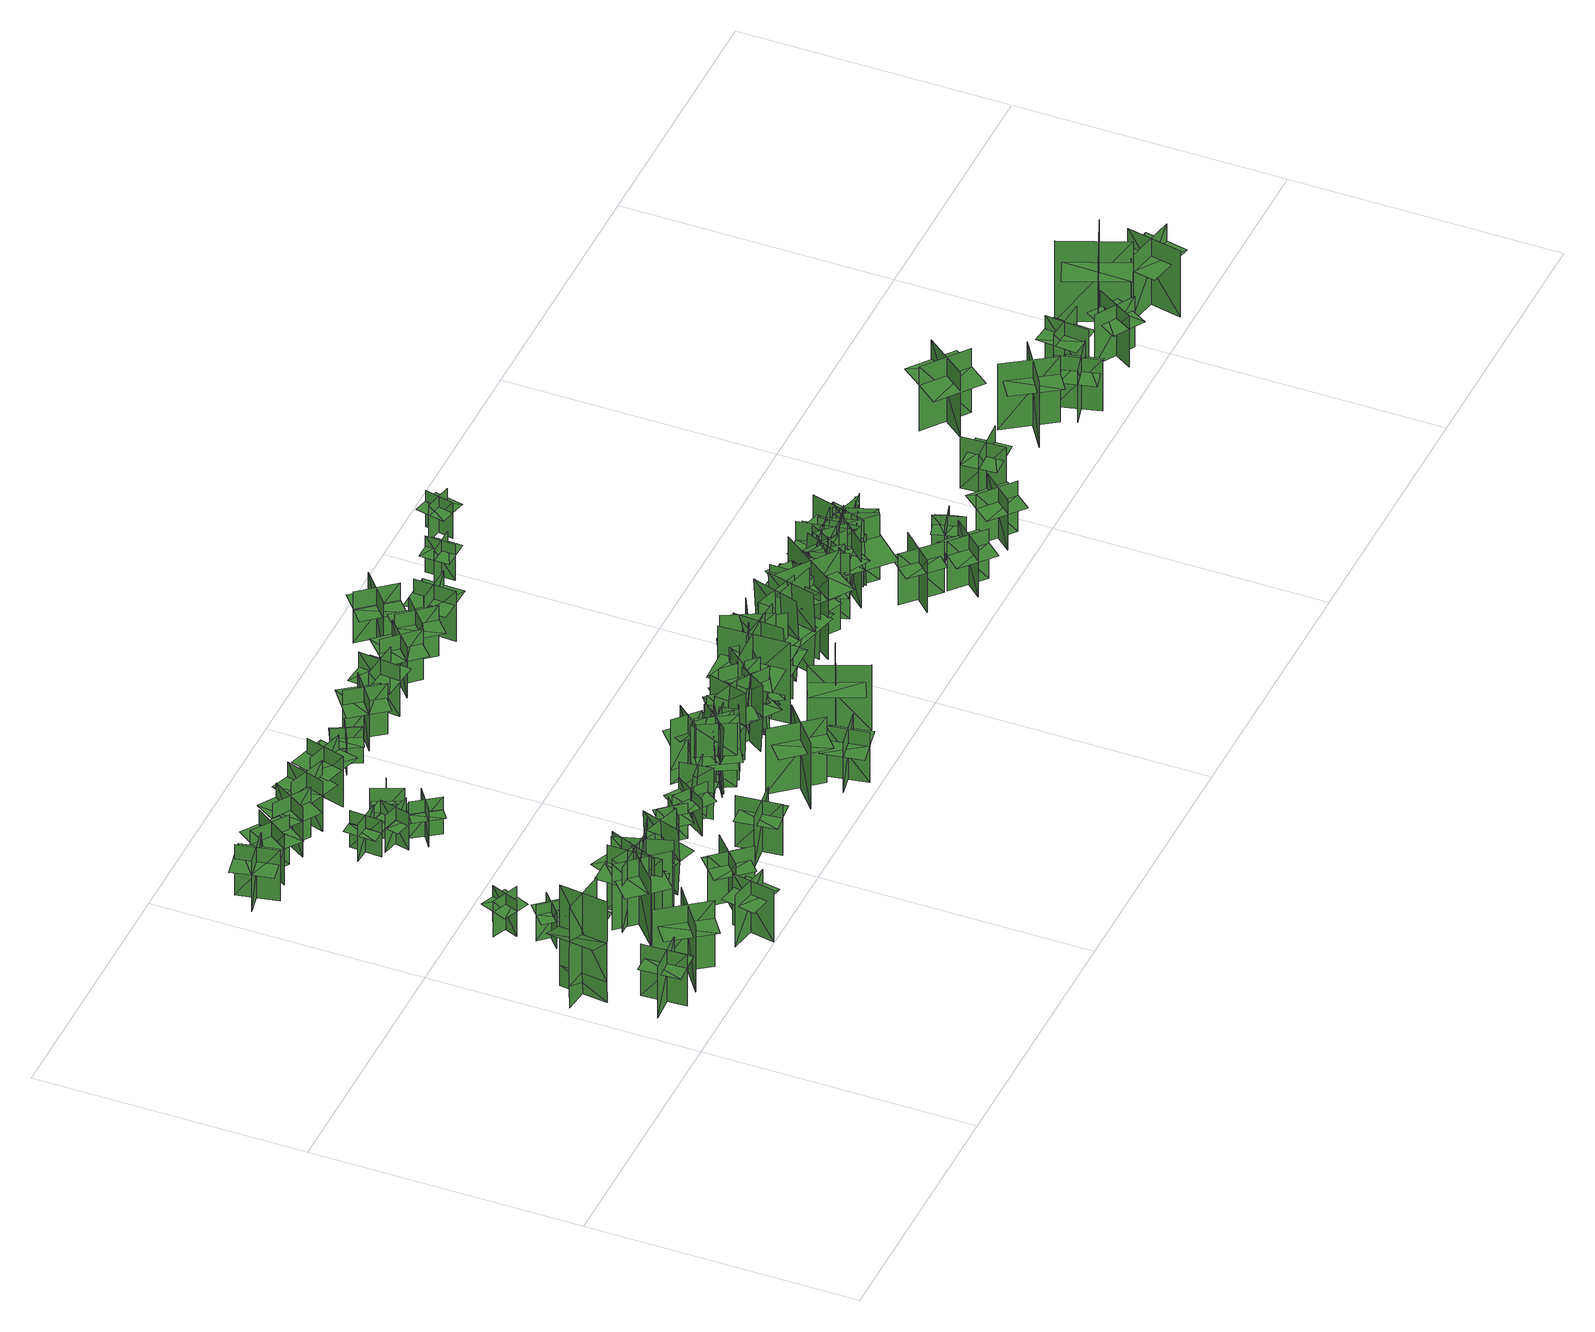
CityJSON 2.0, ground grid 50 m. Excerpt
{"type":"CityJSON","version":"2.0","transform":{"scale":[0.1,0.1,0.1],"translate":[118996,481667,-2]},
"CityObjects":{
"tree1":{"type":"SolitaryVegetationObject","geometry":[{"type":"MultiSurface","lod":"1","boundaries":[[[0,1,2]],[[0,2,3]],[[4,5,6]],[[4,6,7]],[[8,9,10]],[[8,10,11]],[[8,12,13]],[[8,13,9]]]}]},
"tree2":{"type":"SolitaryVegetationObject","geometry":[{"type":"MultiSurface","lod":"1","boundaries":[[[14,15,16]],[[14,16,17]],[[18,19,20]],[[18,20,21]],[[22,23,19]],[[22,19,18]],[[24,25,15]],[[24,15,14]],[[26,27,28]],[[26,28,29]],[[30,31,32]],[[30,32,33]]]}]},
"tree3":{"type":"SolitaryVegetationObject","geometry":[{"type":"MultiSurface","lod":"1","boundaries":[[[34,35,36]],[[34,36,37]],[[38,39,40]],[[38,40,41]],[[42,43,44]],[[42,44,45]],[[42,46,47]],[[42,47,43]]]}]},
"tree4":{"type":"SolitaryVegetationObject","geometry":[{"type":"MultiSurface","lod":"1","boundaries":[[[48,49,50]],[[48,50,51]],[[52,53,54]],[[52,54,55]],[[56,57,58]],[[56,58,59]],[[56,59,60]],[[56,60,61]]]}]},
"tree5":{"type":"SolitaryVegetationObject","geometry":[{"type":"MultiSurface","lod":"1","boundaries":[[[62,63,64]],[[62,64,65]],[[66,67,68]],[[66,68,69]],[[70,71,72]],[[70,72,73]],[[70,73,74]],[[70,74,75]]]}]},
"tree6":{"type":"SolitaryVegetationObject","geometry":[{"type":"MultiSurface","lod":"1","boundaries":[[[76,77,78]],[[76,78,79]],[[80,81,82]],[[80,82,83]],[[84,85,86]],[[84,86,87]],[[84,87,88]],[[84,88,89]]]}]},
"tree7":{"type":"SolitaryVegetationObject","geometry":[{"type":"MultiSurface","lod":"1","boundaries":[[[90,91,92]],[[90,92,93]],[[94,95,96]],[[94,96,97]],[[98,99,100]],[[98,100,101]],[[98,102,103]],[[98,103,99]]]}]},
"tree8":{"type":"SolitaryVegetationObject","geometry":[{"type":"MultiSurface","lod":"1","boundaries":[[[104,105,106]],[[104,106,107]],[[108,109,110]],[[108,110,111]],[[112,113,114]],[[112,114,115]],[[112,116,117]],[[112,117,113]]]}]},
"tree9":{"type":"SolitaryVegetationObject","geometry":[{"type":"MultiSurface","lod":"1","boundaries":[[[118,119,120]],[[118,120,121]],[[122,123,124]],[[122,124,125]],[[126,127,128]],[[126,128,129]],[[126,129,130]],[[126,130,131]]]}]},
"tree10":{"type":"SolitaryVegetationObject","geometry":[{"type":"MultiSurface","lod":"1","boundaries":[[[132,133,134]],[[132,134,135]],[[136,137,138]],[[136,138,139]],[[140,141,142]],[[140,142,143]],[[140,143,144]],[[140,144,145]]]}]},
"tree11":{"type":"SolitaryVegetationObject","geometry":[{"type":"MultiSurface","lod":"1","boundaries":[[[146,147,148]],[[146,148,149]],[[150,151,152]],[[150,152,153]],[[154,155,156]],[[154,156,157]],[[154,157,158]],[[154,158,159]]]}]},
"tree12":{"type":"SolitaryVegetationObject","geometry":[{"type":"MultiSurface","lod":"1","boundaries":[[[160,161,162]],[[160,162,163]],[[164,165,166]],[[164,166,167]],[[168,169,165]],[[168,165,164]],[[170,171,161]],[[170,161,160]],[[160,161,172]],[[160,172,173]],[[160,174,175]],[[160,175,161]]]}]},
"tree13":{"type":"SolitaryVegetationObject","geometry":[{"type":"MultiSurface","lod":"1","boundaries":[[[176,177,178]],[[176,178,179]],[[180,181,182]],[[180,182,183]],[[184,185,186]],[[184,186,187]],[[184,187,188]],[[184,188,189]]]}]},
"tree14":{"type":"SolitaryVegetationObject","geometry":[{"type":"MultiSurface","lod":"1","boundaries":[[[190,191,192]],[[190,192,193]],[[194,195,196]],[[194,196,197]],[[198,199,200]],[[198,200,201]],[[198,199,202]],[[198,202,203]]]}]},
"tree15":{"type":"SolitaryVegetationObject","geometry":[{"type":"MultiSurface","lod":"1","boundaries":[[[204,205,206]],[[204,206,207]],[[208,209,210]],[[208,210,211]],[[212,213,214]],[[212,214,215]],[[212,215,216]],[[212,216,217]]]}]},
"tree16":{"type":"SolitaryVegetationObject","geometry":[{"type":"MultiSurface","lod":"1","boundaries":[[[218,219,220]],[[218,220,221]],[[222,223,224]],[[222,224,225]],[[226,227,228]],[[226,228,229]],[[226,229,230]],[[226,230,231]]]}]},
"tree17":{"type":"SolitaryVegetationObject","geometry":[{"type":"MultiSurface","lod":"1","boundaries":[[[232,233,234]],[[232,234,235]],[[236,237,238]],[[236,238,239]],[[240,241,242]],[[240,242,243]],[[240,244,245]],[[240,245,241]]]}]},
"tree18":{"type":"SolitaryVegetationObject","geometry":[{"type":"MultiSurface","lod":"1","boundaries":[[[246,247,248]],[[246,248,249]],[[250,251,252]],[[250,252,253]],[[254,255,251]],[[254,251,250]],[[256,257,247]],[[256,247,246]],[[246,247,258]],[[246,258,259]],[[246,260,261]],[[246,261,247]]]}]},
"tree19":{"type":"SolitaryVegetationObject","geometry":[{"type":"MultiSurface","lod":"1","boundaries":[[[262,263,264]],[[262,264,265]],[[266,267,268]],[[266,268,269]],[[270,271,272]],[[270,272,273]],[[270,273,274]],[[270,274,275]]]}]},
"tree20":{"type":"SolitaryVegetationObject","geometry":[{"type":"MultiSurface","lod":"1","boundaries":[[[276,277,278]],[[276,278,279]],[[280,281,282]],[[280,282,283]],[[284,285,286]],[[284,286,287]],[[284,285,288]],[[284,288,289]]]}]},
"tree21":{"type":"SolitaryVegetationObject","geometry":[{"type":"MultiSurface","lod":"1","boundaries":[[[290,291,292]],[[290,292,293]],[[294,295,296]],[[294,296,297]],[[298,299,300]],[[298,300,301]],[[298,299,302]],[[298,302,303]]]}]},
"tree22":{"type":"SolitaryVegetationObject","geometry":[{"type":"MultiSurface","lod":"1","boundaries":[[[304,305,306]],[[304,306,307]],[[308,309,310]],[[308,310,311]],[[312,313,314]],[[312,314,315]],[[312,313,316]],[[312,316,317]]]}]},
"tree23":{"type":"SolitaryVegetationObject","geometry":[{"type":"MultiSurface","lod":"1","boundaries":[[[318,319,320]],[[318,320,321]],[[322,323,324]],[[322,324,325]],[[326,327,328]],[[326,328,329]],[[326,329,330]],[[326,330,331]]]}]},
"tree24":{"type":"SolitaryVegetationObject","geometry":[{"type":"MultiSurface","lod":"1","boundaries":[[[332,333,334]],[[332,334,335]],[[336,337,338]],[[336,338,339]],[[340,341,342]],[[340,342,343]],[[340,344,345]],[[340,345,341]]]}]},
"tree25":{"type":"SolitaryVegetationObject","geometry":[{"type":"MultiSurface","lod":"1","boundaries":[[[346,347,348]],[[346,348,349]],[[350,351,352]],[[350,352,353]],[[354,355,356]],[[354,356,357]],[[354,355,358]],[[354,358,359]]]}]},
"tree26":{"type":"SolitaryVegetationObject","geometry":[{"type":"MultiSurface","lod":"1","boundaries":[[[360,361,362]],[[360,362,363]],[[364,365,366]],[[364,366,367]],[[368,369,370]],[[368,370,371]],[[368,371,372]],[[368,372,373]]]}]},
"tree27":{"type":"SolitaryVegetationObject","geometry":[{"type":"MultiSurface","lod":"1","boundaries":[[[374,375,376]],[[374,376,377]],[[378,379,380]],[[378,380,381]],[[382,383,384]],[[382,384,385]],[[382,385,386]],[[382,386,387]]]}]},
"tree28":{"type":"SolitaryVegetationObject","geometry":[{"type":"MultiSurface","lod":"1","boundaries":[[[388,389,390]],[[388,390,391]],[[392,393,394]],[[392,394,395]],[[396,397,398]],[[396,398,399]],[[396,399,400]],[[396,400,401]]]}]},
"tree29":{"type":"SolitaryVegetationObject","geometry":[{"type":"MultiSurface","lod":"1","boundaries":[[[402,403,404]],[[402,404,405]],[[406,407,408]],[[406,408,409]],[[410,411,407]],[[410,407,406]],[[412,413,403]],[[412,403,402]],[[402,403,414]],[[402,414,415]],[[402,416,417]],[[402,417,403]]]}]},
"tree30":{"type":"SolitaryVegetationObject","geometry":[{"type":"MultiSurface","lod":"1","boundaries":[[[418,419,420]],[[418,420,421]],[[422,423,424]],[[422,424,425]],[[426,427,428]],[[426,428,429]],[[426,429,430]],[[426,430,431]]]}]},
"tree31":{"type":"SolitaryVegetationObject","geometry":[{"type":"MultiSurface","lod":"1","boundaries":[[[432,433,434]],[[432,434,435]],[[436,437,438]],[[436,438,439]],[[440,441,437]],[[440,437,436]],[[442,443,433]],[[442,433,432]],[[432,433,444]],[[432,444,445]],[[432,446,447]],[[432,447,433]]]}]},
"tree32":{"type":"SolitaryVegetationObject","geometry":[{"type":"MultiSurface","lod":"1","boundaries":[[[448,449,450]],[[448,450,451]],[[452,453,454]],[[452,454,455]],[[456,457,458]],[[456,458,459]],[[456,460,461]],[[456,461,457]]]}]},
"tree33":{"type":"SolitaryVegetationObject","geometry":[{"type":"MultiSurface","lod":"1","boundaries":[[[462,463,464]],[[462,464,465]],[[466,467,468]],[[466,468,469]],[[470,471,467]],[[470,467,466]],[[472,473,463]],[[472,463,462]],[[462,463,474]],[[462,474,475]],[[462,476,477]],[[462,477,463]]]}]},
"tree34":{"type":"SolitaryVegetationObject","geometry":[{"type":"MultiSurface","lod":"1","boundaries":[[[478,479,480]],[[478,480,481]],[[482,483,484]],[[482,484,485]],[[486,487,483]],[[486,483,482]],[[488,489,479]],[[488,479,478]],[[478,479,490]],[[478,490,491]],[[478,492,493]],[[478,493,479]]]}]},
"tree35":{"type":"SolitaryVegetationObject","geometry":[{"type":"MultiSurface","lod":"1","boundaries":[[[494,495,496]],[[494,496,497]],[[498,499,500]],[[498,500,501]],[[502,503,499]],[[502,499,498]],[[504,505,495]],[[504,495,494]],[[506,507,508]],[[506,508,509]],[[510,511,512]],[[510,512,513]]]}]},
"tree36":{"type":"SolitaryVegetationObject","geometry":[{"type":"MultiSurface","lod":"1","boundaries":[[[514,515,516]],[[514,516,517]],[[518,519,520]],[[518,520,521]],[[522,523,524]],[[522,524,525]],[[522,525,526]],[[522,526,527]]]}]},
"tree37":{"type":"SolitaryVegetationObject","geometry":[{"type":"MultiSurface","lod":"1","boundaries":[[[528,529,530]],[[528,530,531]],[[532,533,534]],[[532,534,535]],[[536,537,538]],[[536,538,539]],[[536,539,540]],[[536,540,541]]]}]},
"tree38":{"type":"SolitaryVegetationObject","geometry":[{"type":"MultiSurface","lod":"1","boundaries":[[[542,543,544]],[[542,544,545]],[[546,547,548]],[[546,548,549]],[[550,551,547]],[[550,547,546]],[[552,553,543]],[[552,543,542]],[[542,543,554]],[[542,554,555]],[[542,556,557]],[[542,557,543]]]}]},
"tree39":{"type":"SolitaryVegetationObject","geometry":[{"type":"MultiSurface","lod":"1","boundaries":[[[558,559,560]],[[558,560,561]],[[562,563,564]],[[562,564,565]],[[566,567,563]],[[566,563,562]],[[568,569,559]],[[568,559,558]],[[558,559,570]],[[558,570,571]],[[558,572,573]],[[558,573,559]]]}]},
"tree40":{"type":"SolitaryVegetationObject","geometry":[{"type":"MultiSurface","lod":"1","boundaries":[[[574,575,576]],[[574,576,577]],[[578,579,580]],[[578,580,581]],[[582,583,584]],[[582,584,585]],[[582,583,586]],[[582,586,587]]]}]},
"tree41":{"type":"SolitaryVegetationObject","geometry":[{"type":"MultiSurface","lod":"1","boundaries":[[[588,589,590]],[[588,590,591]],[[592,593,594]],[[592,594,595]],[[596,597,593]],[[596,593,592]],[[598,599,589]],[[598,589,588]],[[588,589,600]],[[588,600,601]],[[588,602,603]],[[588,603,589]]]}]},
"tree42":{"type":"SolitaryVegetationObject","geometry":[{"type":"MultiSurface","lod":"1","boundaries":[[[604,605,606]],[[604,606,607]],[[608,609,610]],[[608,610,611]],[[612,613,614]],[[612,614,615]],[[612,615,616]],[[612,616,617]]]}]},
"tree43":{"type":"SolitaryVegetationObject","geometry":[{"type":"MultiSurface","lod":"1","boundaries":[[[618,619,620]],[[618,620,621]],[[622,623,624]],[[622,624,625]],[[626,627,623]],[[626,623,622]],[[628,629,619]],[[628,619,618]],[[618,619,630]],[[618,630,631]],[[618,632,633]],[[618,633,619]]]}]},
"tree44":{"type":"SolitaryVegetationObject","geometry":[{"type":"MultiSurface","lod":"1","boundaries":[[[634,635,636]],[[634,636,637]],[[638,639,640]],[[638,640,641]],[[642,643,639]],[[642,639,638]],[[644,645,635]],[[644,635,634]],[[634,635,646]],[[634,646,647]],[[634,648,649]],[[634,649,635]]]}]},
"tree45":{"type":"SolitaryVegetationObject","geometry":[{"type":"MultiSurface","lod":"1","boundaries":[[[650,651,652]],[[650,652,653]],[[654,655,656]],[[654,656,657]],[[658,659,660]],[[658,660,661]],[[658,662,663]],[[658,663,659]]]}]},
"tree46":{"type":"SolitaryVegetationObject","geometry":[{"type":"MultiSurface","lod":"1","boundaries":[[[664,665,666]],[[664,666,667]],[[668,669,670]],[[668,670,671]],[[672,673,669]],[[672,669,668]],[[674,675,665]],[[674,665,664]],[[664,665,676]],[[664,676,677]],[[664,678,679]],[[664,679,665]]]}]},
"tree47":{"type":"SolitaryVegetationObject","geometry":[{"type":"MultiSurface","lod":"1","boundaries":[[[680,681,682]],[[680,682,683]],[[684,685,686]],[[684,686,687]],[[688,689,685]],[[688,685,684]],[[690,691,681]],[[690,681,680]],[[680,681,692]],[[680,692,693]],[[680,694,695]],[[680,695,681]]]}]},
"tree48":{"type":"SolitaryVegetationObject","geometry":[{"type":"MultiSurface","lod":"1","boundaries":[[[696,697,698]],[[696,698,699]],[[700,701,702]],[[700,702,703]],[[704,705,706]],[[704,706,707]],[[704,705,708]],[[704,708,709]]]}]},
"tree49":{"type":"SolitaryVegetationObject","geometry":[{"type":"MultiSurface","lod":"1","boundaries":[[[710,711,712]],[[710,712,713]],[[714,715,716]],[[714,716,717]],[[718,719,720]],[[718,720,721]],[[718,721,722]],[[718,722,723]]]}]},
"tree50":{"type":"SolitaryVegetationObject","geometry":[{"type":"MultiSurface","lod":"1","boundaries":[[[724,725,726]],[[724,726,727]],[[728,729,730]],[[728,730,731]],[[732,733,729]],[[732,729,728]],[[734,735,725]],[[734,725,724]],[[724,725,736]],[[724,736,737]],[[724,738,739]],[[724,739,725]]]}]},
"tree51":{"type":"SolitaryVegetationObject","geometry":[{"type":"MultiSurface","lod":"1","boundaries":[[[740,741,742]],[[740,742,743]],[[744,745,746]],[[744,746,747]],[[748,749,745]],[[748,745,744]],[[750,751,741]],[[750,741,740]],[[740,741,752]],[[740,752,753]],[[740,754,755]],[[740,755,741]]]}]},
"tree52":{"type":"SolitaryVegetationObject","geometry":[{"type":"MultiSurface","lod":"1","boundaries":[[[756,757,758]],[[756,758,759]],[[760,761,762]],[[760,762,763]],[[764,765,761]],[[764,761,760]],[[766,767,757]],[[766,757,756]],[[756,757,768]],[[756,768,769]],[[756,770,771]],[[756,771,757]]]}]},
"tree53":{"type":"SolitaryVegetationObject","geometry":[{"type":"MultiSurface","lod":"1","boundaries":[[[772,773,774]],[[772,774,775]],[[776,777,778]],[[776,778,779]],[[780,781,782]],[[780,782,783]],[[780,783,784]],[[780,784,785]]]}]},
"tree54":{"type":"SolitaryVegetationObject","geometry":[{"type":"MultiSurface","lod":"1","boundaries":[[[786,787,788]],[[786,788,789]],[[790,791,792]],[[790,792,793]],[[794,795,796]],[[794,796,797]],[[794,797,798]],[[794,798,799]]]}]},
"tree55":{"type":"SolitaryVegetationObject","geometry":[{"type":"MultiSurface","lod":"1","boundaries":[[[800,801,802]],[[800,802,803]],[[804,805,806]],[[804,806,807]],[[808,809,805]],[[808,805,804]],[[810,811,801]],[[810,801,800]],[[800,801,812]],[[800,812,813]],[[800,814,815]],[[800,815,801]]]}]},
"tree56":{"type":"SolitaryVegetationObject","geometry":[{"type":"MultiSurface","lod":"1","boundaries":[[[816,817,818]],[[816,818,819]],[[820,821,822]],[[820,822,823]],[[824,825,821]],[[824,821,820]],[[826,827,817]],[[826,817,816]],[[816,817,828]],[[816,828,829]],[[816,830,831]],[[816,831,817]]]}]},
"tree57":{"type":"SolitaryVegetationObject","geometry":[{"type":"MultiSurface","lod":"1","boundaries":[[[832,833,834]],[[832,834,835]],[[836,837,838]],[[836,838,839]],[[840,841,842]],[[840,842,843]],[[840,841,844]],[[840,844,845]]]}]},
"tree58":{"type":"SolitaryVegetationObject","geometry":[{"type":"MultiSurface","lod":"1","boundaries":[[[846,847,848]],[[846,848,849]],[[850,851,852]],[[850,852,853]],[[854,855,851]],[[854,851,850]],[[856,857,847]],[[856,847,846]],[[846,847,858]],[[846,858,859]],[[846,860,861]],[[846,861,847]]]}]},
"tree59":{"type":"SolitaryVegetationObject","geometry":[{"type":"MultiSurface","lod":"1","boundaries":[[[862,863,864]],[[862,864,865]],[[866,867,868]],[[866,868,869]],[[870,871,872]],[[870,872,873]],[[870,873,874]],[[870,874,875]]]}]},
"tree60":{"type":"SolitaryVegetationObject","geometry":[{"type":"MultiSurface","lod":"1","boundaries":[[[876,877,878]],[[876,878,879]],[[880,881,882]],[[880,882,883]],[[884,885,881]],[[884,881,880]],[[886,887,877]],[[886,877,876]],[[876,877,888]],[[876,888,889]],[[876,890,891]],[[876,891,877]]]}]},
"tree61":{"type":"SolitaryVegetationObject","geometry":[{"type":"MultiSurface","lod":"1","boundaries":[[[892,893,894]],[[892,894,895]],[[896,897,898]],[[896,898,899]],[[900,901,902]],[[900,902,903]],[[900,904,905]],[[900,905,901]]]}]},
"tree62":{"type":"SolitaryVegetationObject","geometry":[{"type":"MultiSurface","lod":"1","boundaries":[[[906,907,908]],[[906,908,909]],[[910,911,912]],[[910,912,913]],[[914,915,916]],[[914,916,917]],[[914,917,918]],[[914,918,919]]]}]},
"tree63":{"type":"SolitaryVegetationObject","geometry":[{"type":"MultiSurface","lod":"1","boundaries":[[[920,921,922]],[[920,922,923]],[[924,925,926]],[[924,926,927]],[[928,929,925]],[[928,925,924]],[[930,931,921]],[[930,921,920]],[[920,921,932]],[[920,932,933]],[[920,934,935]],[[920,935,921]]]}]},
"tree64":{"type":"SolitaryVegetationObject","geometry":[{"type":"MultiSurface","lod":"1","boundaries":[[[936,937,938]],[[936,938,939]],[[940,941,942]],[[940,942,943]],[[944,945,941]],[[944,941,940]],[[946,947,937]],[[946,937,936]],[[936,937,948]],[[936,948,949]],[[936,950,951]],[[936,951,937]]]}]},
"tree65":{"type":"SolitaryVegetationObject","geometry":[{"type":"MultiSurface","lod":"1","boundaries":[[[952,953,954]],[[952,954,955]],[[956,957,958]],[[956,958,959]],[[960,961,957]],[[960,957,956]],[[962,963,953]],[[962,953,952]],[[952,953,964]],[[952,964,965]],[[952,966,967]],[[952,967,953]]]}]},
"tree66":{"type":"SolitaryVegetationObject","geometry":[{"type":"MultiSurface","lod":"1","boundaries":[[[968,969,970]],[[968,970,971]],[[972,973,974]],[[972,974,975]],[[976,977,973]],[[976,973,972]],[[978,979,969]],[[978,969,968]],[[968,969,980]],[[968,980,981]],[[968,982,983]],[[968,983,969]]]}]},
"tree67":{"type":"SolitaryVegetationObject","geometry":[{"type":"MultiSurface","lod":"1","boundaries":[[[984,985,986]],[[984,986,987]],[[988,989,990]],[[988,990,991]],[[992,993,994]],[[992,994,995]],[[992,995,996]],[[992,996,997]]]}]},
"tree68":{"type":"SolitaryVegetationObject","geometry":[{"type":"MultiSurface","lod":"1","boundaries":[[[998,999,1000]],[[998,1000,1001]],[[1002,1003,1004]],[[1002,1004,1005]],[[1006,1007,1008]],[[1006,1008,1009]],[[1006,1009,1010]],[[1006,1010,1011]]]}]},
"tree69":{"type":"SolitaryVegetationObject","geometry":[{"type":"MultiSurface","lod":"1","boundaries":[[[1012,1013,1014]],[[1012,1014,1015]],[[1016,1017,1018]],[[1016,1018,1019]],[[1020,1021,1022]],[[1020,1022,1023]],[[1020,1024,1025]],[[1020,1025,1021]]]}]},
"tree70":{"type":"SolitaryVegetationObject","geometry":[{"type":"MultiSurface","lod":"1","boundaries":[[[1026,1027,1028]],[[1026,1028,1029]],[[1030,1031,1032]],[[1030,1032,1033]],[[1034,1035,1036]],[[1034,1036,1037]],[[1034,1037,1038]],[[1034,1038,1039]]]}]},
"tree71":{"type":"SolitaryVegetationObject","geometry":[{"type":"MultiSurface","lod":"1","boundaries":[[[1040,1041,1042]],[[1040,1042,1043]],[[1044,1045,1046]],[[1044,1046,1047]],[[1048,1049,1045]],[[1048,1045,1044]],[[1050,1051,1041]],[[1050,1041,1040]],[[1040,1041,1052]],[[1040,1052,1053]],[[1040,1054,1055]],[[1040,1055,1041]]]}]},
"tree72":{"type":"SolitaryVegetationObject","geometry":[{"type":"MultiSurface","lod":"1","boundaries":[[[1056,1057,1058]],[[1056,1058,1059]],[[1060,1061,1062]],[[1060,1062,1063]],[[1064,1065,1066]],[[1064,1066,1067]],[[1064,1067,1068]],[[1064,1068,1069]]]}]},
"tree73":{"type":"SolitaryVegetationObject","geometry":[{"type":"MultiSurface","lod":"1","boundaries":[[[1070,1071,1072]],[[1070,1072,1073]],[[1074,1075,1076]],[[1074,1076,1077]],[[1078,1079,1075]],[[1078,1075,1074]],[[1080,1081,1071]],[[1080,1071,1070]],[[1070,1071,1082]],[[1070,1082,1083]],[[1070,1084,1085]],[[1070,1085,1071]]]}]},
"tree74":{"type":"SolitaryVegetationObject","geometry":[{"type":"MultiSurface","lod":"1","boundaries":[[[1086,1087,1088]],[[1086,1088,1089]],[[1090,1091,1092]],[[1090,1092,1093]],[[1094,1095,1091]],[[1094,1091,1090]],[[1096,1097,1087]],[[1096,1087,1086]],[[1086,1087,1098]],[[1086,1098,1099]],[[1086,1100,1101]],[[1086,1101,1087]]]}]},
"tree75":{"type":"SolitaryVegetationObject","geometry":[{"type":"MultiSurface","lod":"1","boundaries":[[[1102,1103,1104]],[[1102,1104,1105]],[[1106,1107,1108]],[[1106,1108,1109]],[[1110,1111,1107]],[[1110,1107,1106]],[[1112,1113,1103]],[[1112,1103,1102]],[[1102,1103,1114]],[[1102,1114,1115]],[[1102,1116,1117]],[[1102,1117,1103]]]}]},
"tree76":{"type":"SolitaryVegetationObject","geometry":[{"type":"MultiSurface","lod":"1","boundaries":[[[1118,1119,1120]],[[1118,1120,1121]],[[1122,1123,1124]],[[1122,1124,1125]],[[1126,1127,1123]],[[1126,1123,1122]],[[1128,1129,1119]],[[1128,1119,1118]],[[1118,1119,1130]],[[1118,1130,1131]],[[1118,1132,1133]],[[1118,1133,1119]]]}]},
"tree77":{"type":"SolitaryVegetationObject","geometry":[{"type":"MultiSurface","lod":"1","boundaries":[[[1134,1135,1136]],[[1134,1136,1137]],[[1138,1139,1140]],[[1138,1140,1141]],[[1142,1143,1139]],[[1142,1139,1138]],[[1144,1145,1135]],[[1144,1135,1134]],[[1134,1135,1146]],[[1134,1146,1147]],[[1134,1148,1149]],[[1134,1149,1135]]]}]},
"tree78":{"type":"SolitaryVegetationObject","geometry":[{"type":"MultiSurface","lod":"1","boundaries":[[[1150,1151,1152]],[[1150,1152,1153]],[[1154,1155,1156]],[[1154,1156,1157]],[[1158,1159,1160]],[[1158,1160,1161]],[[1158,1161,1162]],[[1158,1162,1163]]]}]},
"tree79":{"type":"SolitaryVegetationObject","geometry":[{"type":"MultiSurface","lod":"1","boundaries":[[[1164,1165,1166]],[[1164,1166,1167]],[[1168,1169,1170]],[[1168,1170,1171]],[[1172,1173,1174]],[[1172,1174,1175]],[[1172,1176,1177]],[[1172,1177,1173]]]}]},
"tree80":{"type":"SolitaryVegetationObject","geometry":[{"type":"MultiSurface","lod":"1","boundaries":[[[1178,1179,1180]],[[1178,1180,1181]],[[1182,1183,1184]],[[1182,1184,1185]],[[1186,1187,1183]],[[1186,1183,1182]],[[1188,1189,1179]],[[1188,1179,1178]],[[1178,1179,1190]],[[1178,1190,1191]],[[1178,1192,1193]],[[1178,1193,1179]]]}]},
"tree81":{"type":"SolitaryVegetationObject","geometry":[{"type":"MultiSurface","lod":"1","boundaries":[[[1194,1195,1196]],[[1194,1196,1197]],[[1198,1199,1200]],[[1198,1200,1201]],[[1202,1203,1199]],[[1202,1199,1198]],[[1204,1205,1195]],[[1204,1195,1194]],[[1194,1195,1206]],[[1194,1206,1207]],[[1194,1208,1209]],[[1194,1209,1195]]]}]},
"tree82":{"type":"SolitaryVegetationObject","geometry":[{"type":"MultiSurface","lod":"1","boundaries":[[[1210,1211,1212]],[[1210,1212,1213]],[[1214,1215,1216]],[[1214,1216,1217]],[[1218,1219,1220]],[[1218,1220,1221]],[[1218,1221,1222]],[[1218,1222,1223]]]}]},
"tree83":{"type":"SolitaryVegetationObject","geometry":[{"type":"MultiSurface","lod":"1","boundaries":[[[1224,1225,1226]],[[1224,1226,1227]],[[1228,1229,1230]],[[1228,1230,1231]],[[1232,1233,1234]],[[1232,1234,1235]],[[1232,1236,1237]],[[1232,1237,1233]]]}]},
"tree84":{"type":"SolitaryVegetationObject","geometry":[{"type":"MultiSurface","lod":"1","boundaries":[[[1238,1239,1240]],[[1238,1240,1241]],[[1242,1243,1244]],[[1242,1244,1245]],[[1246,1247,1248]],[[1246,1248,1249]],[[1246,1249,1250]],[[1246,1250,1251]]]}]},
"tree85":{"type":"SolitaryVegetationObject","geometry":[{"type":"MultiSurface","lod":"1","boundaries":[[[1252,1253,1254]],[[1252,1254,1255]],[[1256,1257,1258]],[[1256,1258,1259]],[[1260,1261,1262]],[[1260,1262,1263]],[[1260,1264,1265]],[[1260,1265,1261]]]}]},
"tree86":{"type":"SolitaryVegetationObject","geometry":[{"type":"MultiSurface","lod":"1","boundaries":[[[1266,1267,1268]],[[1266,1268,1269]],[[1270,1271,1272]],[[1270,1272,1273]],[[1274,1275,1276]],[[1274,1276,1277]],[[1274,1277,1278]],[[1274,1278,1279]]]}]},
"tree87":{"type":"SolitaryVegetationObject","geometry":[{"type":"MultiSurface","lod":"1","boundaries":[[[1280,1281,1282]],[[1280,1282,1283]],[[1284,1285,1286]],[[1284,1286,1287]],[[1288,1289,1290]],[[1288,1290,1291]],[[1288,1292,1293]],[[1288,1293,1289]]]}]},
"tree88":{"type":"SolitaryVegetationObject","geometry":[{"type":"MultiSurface","lod":"1","boundaries":[[[1294,1295,1296]],[[1294,1296,1297]],[[1298,1299,1300]],[[1298,1300,1301]],[[1302,1303,1304]],[[1302,1304,1305]],[[1302,1306,1307]],[[1302,1307,1303]]]}]},
"tree89":{"type":"SolitaryVegetationObject","geometry":[{"type":"MultiSurface","lod":"1","boundaries":[[[1308,1309,1310]],[[1308,1310,1311]],[[1312,1313,1314]],[[1312,1314,1315]],[[1316,1317,1318]],[[1316,1318,1319]],[[1316,1320,1321]],[[1316,1321,1317]]]}]},
"tree90":{"type":"SolitaryVegetationObject","geometry":[{"type":"MultiSurface","lod":"1","boundaries":[[[1322,1323,1324]],[[1322,1324,1325]],[[1326,1327,1328]],[[1326,1328,1329]],[[1330,1331,1332]],[[1330,1332,1333]],[[1330,1334,1335]],[[1330,1335,1331]]]}]},
"tree91":{"type":"SolitaryVegetationObject","geometry":[{"type":"MultiSurface","lod":"1","boundaries":[[[1336,1337,1338]],[[1336,1338,1339]],[[1340,1341,1342]],[[1340,1342,1343]],[[1344,1345,1346]],[[1344,1346,1347]],[[1344,1348,1349]],[[1344,1349,1345]]]}]},
"tree92":{"type":"SolitaryVegetationObject","geometry":[{"type":"MultiSurface","lod":"1","boundaries":[[[1350,1351,1352]],[[1350,1352,1353]],[[1354,1355,1356]],[[1354,1356,1357]],[[1358,1359,1360]],[[1358,1360,1361]],[[1358,1362,1363]],[[1358,1363,1359]]]}]}
},
"vertices":[
[92,148,10],[96,66,10],[96,66,120],[92,148,120],[48,99,10],[131,104,10],[131,104,120],[48,99,120],[92,141,92],[96,66,92],[129,68,92],[125,143,92],[60,140,92],[64,64,92],
[50,192,56],[61,282,56],[62,282,227],[52,192,227],[104,234,57],[14,245,57],[14,244,227],[104,233,227],[104,233,11],[14,244,11],[52,192,11],[62,282,11],[51,192,139],[62,282,139],[16,287,156],[5,197,156],[60,270,166],[53,202,166],[87,198,176],[95,266,176],
[150,152,8],[213,66,8],[213,66,149],[150,152,149],[138,68,8],[223,131,8],[223,131,149],[138,68,149],[155,144,112],[213,66,112],[247,91,112],[189,169,112],[121,119,112],[179,41,112],
[185,359,17],[143,322,17],[143,322,94],[185,359,94],[148,361,17],[185,320,17],[185,320,94],[148,361,94],[148,361,73],[127,343,73],[164,301,73],[185,320,73],[205,338,73],[169,379,73],
[151,398,13],[172,450,13],[172,450,90],[151,398,90],[185,412,13],[134,433,13],[134,433,90],[185,412,90],[185,412,68],[195,438,68],[144,459,68],[134,433,68],[123,408,68],[174,387,68],
[66,872,15],[81,796,15],[81,796,123],[66,872,123],[37,829,15],[113,844,15],[113,844,123],[37,829,123],[37,829,93],[44,791,93],[120,806,93],[113,844,93],[105,882,93],[29,867,93],
[276,55,6],[357,40,6],[357,40,116],[276,55,116],[313,1,6],[328,82,6],[328,82,116],[313,1,116],[283,53,88],[357,40,88],[363,72,88],[289,85,88],[277,21,88],[351,7,88],
[225,187,5],[304,258,5],[304,258,146],[225,187,146],[309,183,5],[238,262,5],[238,262,146],[309,183,146],[232,193,109],[304,258,109],[276,290,109],[204,225,109],[260,162,109],[332,227,109],
[281,289,9],[281,190,9],[281,190,147],[281,289,147],[234,242,9],[333,242,9],[333,242,147],[234,242,147],[234,242,108],[234,193,108],[333,193,108],[333,242,108],[333,292,108],[234,292,108],
[278,203,8],[316,295,8],[316,295,147],[278,203,147],[340,228,8],[248,266,8],[248,266,147],[340,228,147],[340,228,108],[359,274,108],[267,313,108],[248,266,108],[229,220,108],[321,182,108],
[299,269,12],[313,227,12],[313,227,73],[299,269,73],[286,243,12],[328,256,12],[328,256,73],[286,243,73],[286,243,56],[292,222,56],[335,235,56],[328,256,56],[321,277,56],[279,264,56],
[345,243,62],[294,213,62],[310,186,62],[361,217,62],[336,203,62],[305,254,62],[302,252,116],[333,201,116],[333,201,7],[302,252,7],[344,246,7],[293,215,7],[294,213,116],[345,243,116],[329,269,62],[278,238,62],
[296,258,11],[336,239,11],[336,239,73],[296,258,73],[306,231,11],[325,271,11],[325,271,73],[306,231,73],[306,231,56],[326,221,56],[345,261,56],[325,271,56],[305,280,56],[286,240,56],
[270,224,7],[371,255,7],[371,255,148],[270,224,148],[334,191,7],[302,291,7],[302,291,148],[334,191,148],[271,220,101],[372,252,101],[356,303,101],[256,271,101],[385,211,101],[284,180,101],
[340,249,11],[296,251,11],[296,251,73],[340,249,73],[321,271,11],[318,227,11],[318,227,73],[321,271,73],[321,271,56],[299,272,56],[296,228,56],[318,227,56],[340,225,56],[343,270,56],
[174,819,16],[111,863,16],[111,863,123],[174,819,123],[166,870,16],[121,806,16],[121,806,123],[166,870,123],[166,870,93],[134,892,93],[90,829,93],[121,806,93],[153,784,93],[198,847,93],
[406,75,10],[351,137,10],[351,137,119],[406,75,119],[409,141,10],[348,85,10],[348,85,119],[409,141,119],[402,81,91],[351,137,91],[327,115,91],[377,59,91],[426,103,91],[375,159,91],
[411,219,80],[338,242,80],[326,204,80],[398,181,80],[364,193,80],[387,266,80],[383,267,150],[360,195,150],[360,195,10],[383,267,10],[411,222,10],[339,245,10],[338,242,150],[411,219,150],[422,255,80],[350,279,80],
[190,856,16],[255,815,16],[255,815,123],[190,856,123],[201,806,16],[242,872,16],[242,872,123],[201,806,123],[201,806,93],[234,785,93],[275,851,93],[242,872,93],[209,892,93],[168,827,93],
[260,746,13],[256,687,13],[256,687,91],[260,746,91],[230,719,13],[289,715,13],[289,715,91],[230,719,91],[258,746,65],[255,687,65],[284,685,65],[287,744,65],[231,688,65],[234,747,65],
[269,686,13],[326,672,13],[326,672,92],[269,686,92],[290,652,13],[304,709,13],[304,709,92],[290,652,92],[269,684,65],[326,670,65],[333,699,65],[276,713,65],[320,647,65],[263,661,65],
[317,664,14],[351,616,14],[351,616,93],[317,664,93],[310,625,14],[358,659,14],[358,659,93],[310,625,93],[315,663,67],[349,615,67],[373,632,67],[339,680,67],[330,601,67],[296,649,67],
[253,849,16],[326,824,16],[326,824,124],[253,849,124],[276,802,16],[300,876,16],[300,876,124],[276,802,124],[276,802,93],[312,790,93],[337,863,93],[300,876,93],[264,888,93],[239,815,93],
[514,156,11],[523,74,11],[523,74,121],[514,156,121],[474,105,11],[556,114,11],[556,114,121],[474,105,121],[515,149,92],[523,74,92],[556,77,92],[547,153,92],[482,146,92],[491,70,92],
[363,724,13],[309,700,13],[309,700,91],[363,724,91],[326,738,13],[349,685,13],[349,685,91],[326,738,91],[362,726,65],[308,702,65],[320,675,65],[374,699,65],[299,724,65],[353,747,65],
[501,237,12],[465,279,12],[465,279,88],[501,237,88],[504,273,12],[462,237,12],[462,237,88],[504,273,88],[504,273,67],[486,294,67],[444,258,67],[462,237,67],[480,216,67],[522,252,67],
[369,870,16],[349,796,16],[349,796,124],[369,870,124],[324,845,16],[399,825,16],[399,825,124],[324,845,124],[324,845,94],[314,808,94],[389,787,94],[399,825,94],[409,862,94],[335,883,94],
[518,218,11],[557,277,11],[557,277,88],[518,218,88],[568,228,11],[508,268,11],[508,268,88],[568,228,88],[565,230,67],[583,256,67],[528,292,67],[510,266,67],[493,240,67],[548,204,67],
[560,277,65],[568,218,65],[598,222,66],[591,281,66],[593,252,65],[534,245,65],[535,241,120],[594,249,120],[594,249,11],[535,241,11],[558,277,11],[565,218,11],[568,218,120],[560,277,120],[530,273,66],[538,214,66],
[478,849,16],[429,824,16],[429,824,93],[478,849,93],[443,860,16],[469,811,16],[469,811,93],[443,860,93],[443,860,72],[419,848,72],[444,798,72],[469,811,72],[493,824,72],[468,873,72],
[656,213,82],[621,282,82],[586,264,83],[620,195,83],[605,229,82],[673,263,82],[671,267,152],[603,233,152],[603,233,12],[671,267,12],[658,215,12],[624,283,12],[621,282,152],[656,213,152],[690,230,83],[656,299,83],
[655,161,15],[724,80,15],[724,80,156],[655,161,156],[649,77,15],[730,146,15],[730,146,156],[649,77,156],[661,154,120],[724,80,120],[756,107,120],[693,181,120],[629,126,120],[693,53,120],
[622,229,83],[687,269,83],[666,302,83],[601,262,83],[633,280,83],[673,215,83],[677,218,153],[637,283,153],[637,283,12],[677,218,12],[623,226,12],[688,266,12],[687,269,153],[622,229,153],[642,196,83],[707,236,83],
[628,283,83],[684,231,83],[711,261,83],[654,312,83],[680,286,83],[629,230,83],[632,227,153],[684,283,153],[684,283,13],[632,227,13],[625,281,13],[682,229,13],[684,231,153],[628,283,153],[601,255,83],[658,203,83],
[617,317,46],[661,279,46],[660,278,155],[616,316,155],[620,273,46],[658,317,46],[658,317,155],[620,273,155],[620,273,17],[658,317,17],[616,316,17],[660,278,17],[617,317,99],[661,278,99],[680,301,110],[636,339,110],[655,284,116],[621,312,116],[607,295,122],[640,267,122],
[717,47,9],[793,61,9],[793,61,117],[717,47,117],[759,17,9],[746,93,9],[746,93,117],[759,17,117],[759,17,87],[798,24,87],[784,100,87],[746,93,87],[708,87,87],[721,10,87],
[511,866,14],[558,804,14],[558,804,122],[511,866,122],[504,815,14],[565,861,14],[565,861,122],[504,815,122],[504,815,92],[527,784,92],[589,830,92],[565,861,92],[542,892,92],[480,845,92],
[748,272,70],[689,262,70],[695,232,70],[753,242,70],[725,238,70],[715,297,70],[711,296,124],[721,238,124],[721,238,15],[711,296,15],[747,275,15],[689,264,15],[689,262,124],[748,272,124],[743,302,70],[684,292,70],
[751,302,85],[729,229,85],[767,217,85],[789,290,85],[777,256,85],[704,278,85],[702,273,155],[775,251,155],[775,251,15],[702,273,15],[748,303,15],[726,229,15],[729,229,155],[751,302,155],[714,313,85],[692,240,85],
[730,242,14],[794,293,14],[794,293,124],[730,242,124],[785,236,14],[734,301,14],[734,301,124],[785,236,124],[731,240,87],[796,291,87],[770,324,87],[706,273,87],[816,265,87],[752,214,87],
[803,276,83],[762,212,83],[795,191,83],[836,255,83],[815,225,83],[751,266,83],[748,262,153],[813,221,153],[813,221,13],[748,262,13],[800,278,13],[759,214,13],[762,212,153],[803,276,153],[770,297,83],[729,233,83],
[608,804,14],[615,881,14],[615,881,122],[608,804,122],[648,837,14],[571,844,14],[571,844,122],[648,837,122],[648,837,91],[651,875,91],[574,883,91],[571,844,91],[567,805,91],[644,798,91],
[775,255,67],[833,244,67],[839,274,68],[781,285,68],[808,279,67],[797,221,67],[801,220,122],[812,278,122],[812,278,13],[801,220,13],[774,253,13],[833,242,13],[833,244,122],[775,255,122],[769,226,68],[828,215,68],
[773,296,84],[829,245,84],[856,274,84],[799,326,84],[825,300,84],[774,244,84],[778,240,154],[829,297,154],[829,297,14],[778,240,14],[771,294,14],[827,243,14],[829,245,154],[773,296,154],[747,268,84],[803,216,84],
[885,67,10],[842,165,10],[842,165,151],[885,67,151],[915,146,10],[817,103,10],[817,103,151],[915,146,151],[881,76,115],[842,165,115],[804,148,115],[843,59,115],[919,92,115],[881,181,115],
[853,260,52],[824,229,52],[840,213,52],[869,245,52],[854,230,52],[823,259,52],[822,257,91],[853,228,91],[853,228,13],[822,257,13],[852,261,13],[823,230,13],[824,229,91],[853,260,91],[837,274,52],[808,243,52],
[873,260,68],[822,229,68],[838,203,68],[889,233,68],[864,220,68],[833,270,68],[830,268,122],[861,218,122],[861,218,13],[830,268,13],[871,262,13],[821,231,13],[822,229,122],[873,260,122],[857,285,68],[806,255,68],
[908,269,10],[779,263,10],[779,263,183],[908,269,183],[843,328,10],[849,199,10],[849,199,183],[843,328,183],[908,273,125],[779,267,125],[782,203,125],[911,209,125],[777,320,125],[906,325,125],
[660,862,14],[713,806,14],[713,806,122],[660,862,122],[658,811,14],[715,863,14],[715,863,122],[658,811,122],[658,811,92],[685,782,92],[741,835,92],[715,863,92],[688,892,92],[632,839,92],
[883,245,83],[833,303,83],[803,278,83],[852,219,83],[830,248,83],[888,298,83],[885,301,153],[827,252,153],[827,252,13],[885,301,13],[885,247,13],[836,305,13],[833,303,153],[883,245,153],[912,270,83],[863,328,83],
[934,268,96],[841,274,96],[838,226,97],[931,220,97],[887,225,96],[893,318,96],[887,318,182],[881,225,182],[881,225,11],[887,318,11],[935,272,11],[841,278,11],[841,274,182],[934,268,182],[937,316,97],[844,321,97],
[848,272,96],[931,314,96],[909,358,97],[826,315,97],[867,334,96],[909,251,96],[914,253,182],[872,336,182],[872,336,11],[914,253,11],[850,269,11],[933,311,11],[931,314,182],[848,272,182],[870,230,97],[953,272,97],
[863,265,11],[863,265,120],[956,267,120],[956,267,11],[907,310,11],[907,310,120],[909,220,120],[909,220,11],[907,324,84],[860,323,84],[862,211,84],[909,212,84],[956,213,84],[954,325,84],
[780,860,15],[722,810,15],[722,810,123],[780,860,123],[729,864,15],[779,806,15],[779,806,123],[729,864,123],[729,864,93],[700,839,93],[750,780,93],[779,806,93],[809,831,93],[758,890,93],
[956,249,82],[910,309,82],[878,285,82],[925,225,82],[904,255,82],[964,301,82],[961,305,152],[901,258,152],[901,258,12],[961,305,12],[959,251,12],[912,311,12],[910,309,152],[956,249,152],[987,273,82],[940,333,82],
[1015,262,98],[926,289,98],[911,243,98],[1001,215,98],[958,230,98],[986,319,98],[980,321,184],[953,232,184],[953,232,12],[980,321,12],[1016,265,12],[927,293,12],[926,289,184],[1015,262,184],[1029,307,98],[940,334,98],
[756,951,14],[809,888,14],[809,888,123],[756,951,123],[752,895,14],[814,948,14],[814,948,123],[752,895,123],[754,949,87],[807,886,87],[839,913,87],[786,976,87],[782,865,87],[729,928,87],
[1043,247,98],[952,269,98],[941,222,98],[1032,200,98],[988,213,98],[1010,303,98],[1005,305,184],[983,214,184],[983,214,12],[1005,305,12],[1044,251,12],[953,273,12],[952,269,184],[1043,247,184],[1054,293,98],[963,315,98],
[829,872,15],[826,794,15],[826,794,122],[829,872,122],[791,837,15],[868,834,15],[868,834,122],[791,837,122],[791,837,92],[790,798,92],[867,795,92],[868,834,92],[870,873,92],[792,875,92],
[1040,292,84],[1022,218,84],[1060,209,84],[1078,283,84],[1068,248,84],[994,266,84],[993,261,154],[1067,243,154],[1067,243,14],[993,261,14],[1037,293,14],[1019,219,14],[1022,218,154],[1040,292,154],[1002,302,84],[984,227,84],
[1107,312,10],[1030,207,10],[1030,207,182],[1107,312,182],[1005,295,10],[1110,219,10],[1110,219,182],[1005,295,182],[1100,303,138],[1030,207,138],[1072,177,138],[1142,273,138],[1059,333,138],[989,237,138],
[1060,326,16],[1060,226,16],[1060,226,154],[1060,326,154],[1013,279,16],[1113,279,16],[1113,279,154],[1013,279,154],[1013,279,115],[1013,229,115],[1113,229,115],[1113,279,115],[1113,329,115],[1013,329,115],
[1057,223,83],[1085,294,83],[1048,309,83],[1020,238,83],[1035,271,83],[1106,243,83],[1107,247,153],[1036,276,153],[1036,276,13],[1107,247,13],[1059,222,13],[1088,293,13],[1085,294,153],[1057,223,153],[1092,209,83],[1121,280,83],
[1167,265,82],[1095,240,82],[1107,203,83],[1180,227,83],[1144,217,82],[1120,289,82],[1116,288,152],[1140,215,152],[1140,215,12],[1116,288,12],[1166,268,12],[1094,243,12],[1095,240,152],[1167,265,152],[1155,301,83],[1082,277,83],
[1109,290,81],[1161,233,81],[1190,260,81],[1139,316,81],[1162,288,81],[1106,237,81],[1109,233,151],[1165,285,151],[1165,285,11],[1109,233,11],[1107,288,11],[1159,231,11],[1161,233,151],[1109,290,151],[1081,264,81],[1132,207,81],
[1111,283,81],[1181,252,81],[1197,289,82],[1127,319,82],[1160,303,81],[1129,233,81],[1133,231,151],[1164,301,151],[1164,301,11],[1133,231,11],[1110,280,11],[1180,249,11],[1181,252,151],[1111,283,151],[1095,247,82],[1165,217,82],
[971,857,17],[972,912,17],[972,912,94],[971,857,94],[998,882,17],[942,883,17],[942,883,94],[998,882,94],[998,882,73],[998,910,73],[943,911,73],[942,883,73],[942,856,73],[997,855,73],
[1208,242,9],[1122,293,9],[1122,293,148],[1208,242,148],[1192,307,9],[1141,221,9],[1141,221,148],[1192,307,148],[1192,307,109],[1149,332,109],[1098,246,109],[1141,221,109],[1184,196,109],[1234,281,109],
[1262,96,15],[1202,153,15],[1202,153,125],[1262,96,125],[1260,161,15],[1203,101,15],[1203,101,125],[1260,161,125],[1257,101,96],[1202,153,96],[1179,129,96],[1234,77,96],[1279,124,96],[1224,177,96],
[1241,294,12],[1143,276,12],[1143,276,150],[1241,294,150],[1186,332,12],[1204,234,12],[1204,234,150],[1186,332,150],[1186,332,111],[1137,323,111],[1155,225,111],[1204,234,111],[1253,243,111],[1235,341,111],
[1182,266,66],[1234,238,66],[1248,265,66],[1196,293,66],[1221,279,66],[1193,226,66],[1196,225,121],[1224,277,121],[1224,277,12],[1196,225,12],[1180,264,12],[1233,236,12],[1234,238,121],[1182,266,121],[1167,240,66],[1220,212,66],
[1256,210,11],[1256,210,151],[1169,293,151],[1169,293,11],[1175,209,11],[1175,209,151],[1254,294,151],[1254,294,11],[1163,196,105],[1207,155,105],[1305,260,105],[1261,302,105],[1218,343,105],[1119,238,105],
[1173,262,79],[1249,268,79],[1246,308,79],[1169,302,79],[1206,303,79],[1212,227,79],[1217,227,149],[1211,303,149],[1211,303,9],[1217,227,9],[1173,259,9],[1249,265,9],[1249,268,149],[1173,262,149],[1176,224,79],[1252,229,79],
[1183,255,79],[1257,275,79],[1247,313,79],[1173,293,79],[1209,301,79],[1229,228,79],[1233,229,149],[1213,303,149],[1213,303,9],[1233,229,9],[1184,252,9],[1258,272,9],[1257,275,149],[1183,255,149],[1194,218,79],[1267,237,79],
[1225,288,65],[1231,229,65],[1262,232,65],[1255,291,65],[1257,263,65],[1198,256,65],[1199,252,119],[1258,259,119],[1258,259,10],[1199,252,10],[1222,287,10],[1229,228,10],[1231,229,119],[1225,288,119],[1195,284,65],[1201,225,65],
[1208,260,66],[1266,246,66],[1274,276,66],[1216,290,66],[1243,282,66],[1229,225,66],[1232,224,121],[1247,281,121],[1247,281,12],[1232,224,12],[1208,258,12],[1265,243,12],[1266,246,121],[1208,260,121],[1201,231,66],[1259,217,66],
[1282,265,81],[1213,232,81],[1230,196,81],[1299,229,81],[1265,215,81],[1233,284,81],[1228,282,151],[1261,213,151],[1261,213,11],[1228,282,11],[1281,268,11],[1212,235,11],[1213,232,151],[1282,265,151],[1265,300,81],[1197,267,81],
[1281,42,8],[1333,100,8],[1333,100,115],[1281,42,115],[1333,45,8],[1275,96,8],[1275,96,115],[1333,45,115],[1333,45,85],[1359,74,85],[1301,125,85],[1275,96,85],[1249,67,85],[1307,16,85],
[1261,332,9],[1234,229,9],[1234,229,150],[1261,332,150],[1188,289,9],[1291,262,9],[1291,262,150],[1188,289,150],[1258,323,113],[1234,229,113],[1274,218,113],[1299,312,113],[1218,333,113],[1193,239,113],
[1243,289,81],[1269,217,81],[1306,231,81],[1280,303,81],[1291,268,81],[1219,241,81],[1221,237,151],[1293,263,151],[1293,263,10],[1221,237,10],[1240,288,10],[1266,216,10],[1269,217,151],[1243,289,151],[1206,276,81],[1233,204,81],
[1277,275,66],[1246,224,66],[1272,208,66],[1303,259,66],[1287,235,66],[1236,266,66],[1235,263,120],[1285,232,120],[1285,232,11],[1235,263,11],[1274,277,11],[1244,226,11],[1246,224,120],[1277,275,120],[1251,291,66],[1220,240,66],
[1095,924,23],[1041,935,23],[1041,935,100],[1095,924,100],[1076,955,23],[1064,901,23],[1064,901,100],[1076,955,100],[1076,955,78],[1049,961,78],[1037,906,78],[1064,901,78],[1091,895,78],[1103,949,78],
[1326,122,19],[1383,138,19],[1383,138,97],[1326,122,97],[1367,100,19],[1350,156,19],[1350,156,97],[1367,100,97],[1331,123,77],[1383,138,77],[1376,161,77],[1324,146,77],[1337,101,77],[1389,116,77],
[1417,46,6],[1467,105,6],[1467,105,114],[1417,46,114],[1469,50,6],[1409,100,6],[1409,100,114],[1469,50,114],[1469,50,84],[1494,80,84],[1434,130,84],[1409,100,84],[1384,70,84],[1444,21,84],
[1578,137,13],[1495,132,13],[1495,132,123],[1578,137,123],[1529,180,13],[1533,98,13],[1533,98,123],[1529,180,123],[1571,137,94],[1495,132,94],[1497,100,94],[1572,104,94],[1569,169,94],[1493,165,94],
[1656,234,10],[1717,312,10],[1717,312,148],[1656,234,148],[1722,242,10],[1643,303,10],[1643,303,148],[1722,242,148],[1722,242,109],[1752,281,109],[1673,342,109],[1643,303,109],[1612,263,109],[1691,202,109],
[1700,185,8],[1759,97,8],[1759,97,149],[1700,185,149],[1684,103,8],[1773,162,8],[1773,162,149],[1684,103,149],[1705,178,112],[1759,97,112],[1794,120,112],[1740,201,112],[1670,154,112],[1724,73,112],
[1851,90,7],[1771,70,7],[1771,70,117],[1851,90,117],[1795,123,7],[1815,43,7],[1815,43,117],[1795,123,117],[1845,88,88],[1771,70,88],[1779,38,88],[1852,57,88],[1837,120,88],[1763,102,88],
[1877,95,9],[1884,177,9],[1884,177,118],[1877,95,118],[1927,138,9],[1844,144,9],[1844,144,118],[1927,138,118],[1878,102,90],[1884,177,90],[1851,180,90],[1845,104,90],[1911,99,90],[1917,175,90],
[1984,120,6],[1941,49,6],[1941,49,115],[1984,120,115],[1921,103,6],[1992,61,6],[1992,61,115],[1921,103,115],[1980,113,87],[1941,49,87],[1969,32,87],[2008,97,87],[1952,130,87],[1913,65,87],
[2003,210,6],[2052,89,6],[2052,89,178],[2003,210,178],[1964,115,6],[2084,164,6],[2084,164,178],[1964,115,178],[2007,199,134],[2052,89,134],[2100,109,134],[2054,219,134],[1959,180,134],[2005,70,134],
[2051,92,4],[2155,72,4],[2155,72,145],[2051,92,145],[2098,23,4],[2119,127,4],[2119,127,145],[2098,23,145],[2060,91,108],[2155,72,108],[2163,113,108],[2068,132,108],[2052,50,108],[2147,31,108]
]}
